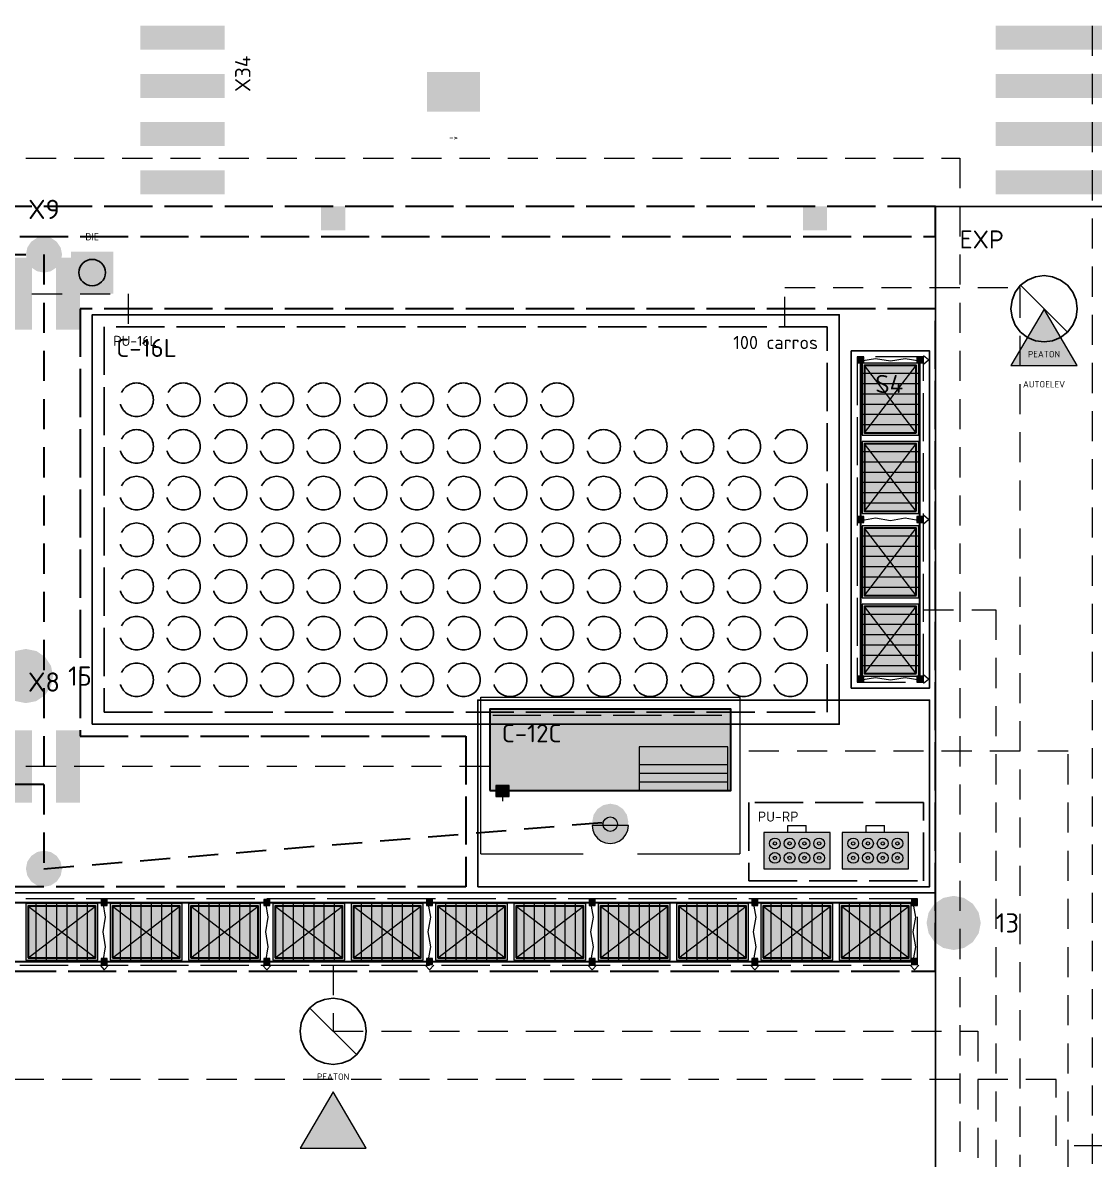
# Model space of a CAD drawing. Header units: millimetres. Extents: x 0 to 1189, y 0 to 841.
# Drawn here: x 409.2 to 498.2, y 498.9 to 593.2 of the extents above; entities that cross this region are included whole.
import ezdxf
from ezdxf.enums import TextEntityAlignment as Align

# ---------------------------------------------------------------- set-up
doc = ezdxf.new("R2010")
doc.units = ezdxf.units.MM
doc.linetypes.add('FLUJO-TRAZOS', pattern=[4, 2.5, -1.5])
doc.linetypes.add('IRAM-E-TRAZOS', pattern=[5, 4, -1])
for name, color, linetype, lineweight, true_color in [('A-AREA-TRABAJO', 30, 'CONTINUOUS', 13, 0xeb963c), ('A-EQUIPO', 30, 'CONTINUOUS', 35, 0xe67800), ('A-PASILLO', 2, 'IRAM-E-TRAZOS', 35, 0xd7a500), ('A-PULMON', 6, 'IRAM-E-TRAZOS', 25, 0xdc00c8), ('A-SENDA', 2, 'CONTINUOUS', 25, 0xd7a500)]:
    doc.layers.add(name, color=color, linetype=linetype, lineweight=lineweight, true_color=true_color)
for name, color, linetype, lineweight in [('A-COLUMNA', 7, 'CONTINUOUS', 50), ('A-EQUIPO-FINO', 8, 'CONTINUOUS', 13), ('A-EQUIPO-OCULTO', 8, 'IRAM-E-TRAZOS', 13), ('A-EQUIPO-RELLENO', 9, 'CONTINUOUS', 13), ('A-OPERARIO', 6, 'CONTINUOUS', 18), ('A-SECTOR', 1, 'CONTINUOUS', 25), ('A-SECTOR-TXT', 1, 'CONTINUOUS', 25), ('A-SEGURIDAD', 1, 'IRAM-E-TRAZOS', 18), ('A-TEXTO', 7, 'CONTINUOUS', 18), ('F-PERSONAL', 6, 'FLUJO-TRAZOS', 35), ('F-RET', 8, 'FLUJO-TRAZOS', 18), ('S-INCENDIO', 1, 'CONTINUOUS', 25), ('S-SENAL', 7, 'CONTINUOUS', 18)]:
    doc.layers.add(name, color=color, linetype=linetype, lineweight=lineweight)
doc.styles.add('ISO3098', font='isocpeur.ttf')

msp = doc.modelspace()

# ---------------------------------------------------------------- hatches: boundary and pattern name
at = {"layer": 'A-COLUMNA', "true_color": 0x000000}
h = msp.add_hatch(color=7, dxfattribs=at)
h.dxf.hatch_style = 1
h.paths.add_polyline_path([(434, 576), (436, 576), (436, 578), (434, 578)])
h = msp.add_hatch(color=7, dxfattribs=at)
h.dxf.hatch_style = 1
h.paths.add_polyline_path([(474, 576), (476, 576), (476, 578), (474, 578)])
at = {"layer": 'A-EQUIPO-RELLENO', "true_color": 0x969ba0}
h = msp.add_hatch(color=7, dxfattribs=at)
h.dxf.hatch_style = 1
h.paths.add_polyline_path([(479.05, 565), (479.05, 565.5), (478.55, 565.5), (478.55, 565)])
h = msp.add_hatch(color=7, dxfattribs=at)
h.dxf.hatch_style = 1
h.paths.add_polyline_path([(483.95, 565), (483.95, 565.5), (483.45, 565.5), (483.45, 565)])
at = {"layer": 'A-EQUIPO-RELLENO', "true_color": 0xeedec0}
h = msp.add_hatch(color=7, dxfattribs=at)
h.dxf.hatch_style = 1
h.paths.add_polyline_path([(483.6, 559), (483.6, 564.975), (478.9, 564.975), (478.9, 559)])
h = msp.add_hatch(color=7, dxfattribs=at)
h.dxf.hatch_style = 1
h.paths.add_polyline_path([(483.6, 552.5), (483.6, 558.475), (478.9, 558.475), (478.9, 552.5)])
at = {"layer": 'A-EQUIPO-RELLENO', "true_color": 0x969ba0}
h = msp.add_hatch(color=7, dxfattribs=at)
h.dxf.hatch_style = 1
h.paths.add_polyline_path([(479.05, 551.75), (479.05, 552.25), (478.55, 552.25), (478.55, 551.75)])
h = msp.add_hatch(color=7, dxfattribs=at)
h.dxf.hatch_style = 1
h.paths.add_polyline_path([(483.95, 551.75), (483.95, 552.25), (483.45, 552.25), (483.45, 551.75)])
at = {"layer": 'A-EQUIPO-RELLENO', "true_color": 0xeedec0}
h = msp.add_hatch(color=7, dxfattribs=at)
h.dxf.hatch_style = 1
h.paths.add_polyline_path([(483.6, 545.5), (483.6, 551.475), (478.9, 551.475), (478.9, 545.5)])
h = msp.add_hatch(color=7, dxfattribs=at)
h.dxf.hatch_style = 1
h.paths.add_polyline_path([(483.6, 539), (483.6, 544.975), (478.9, 544.975), (478.9, 539)])
at = {"layer": 'A-EQUIPO-RELLENO', "true_color": 0x969ba0}
h = msp.add_hatch(color=7, dxfattribs=at)
h.dxf.hatch_style = 1
h.paths.add_polyline_path([(479.05, 538.5), (479.05, 539), (478.55, 539), (478.55, 538.5)])
h = msp.add_hatch(color=7, dxfattribs=at)
h.dxf.hatch_style = 1
h.paths.add_polyline_path([(483.95, 538.5), (483.95, 539), (483.45, 539), (483.45, 538.5)])
at = {"layer": 'A-EQUIPO-RELLENO', "true_color": 0xeedec0}
h = msp.add_hatch(color=7, dxfattribs=at)
h.dxf.hatch_style = 1
h.paths.add_polyline_path([(448, 529.5), (468, 529.5), (468, 536.25), (448, 536.25)])
at = {"layer": 'A-EQUIPO-RELLENO', "true_color": 0xcdd0d4}
h = msp.add_hatch(color=7, dxfattribs=at)
h.dxf.hatch_style = 1
h.paths.add_polyline_path([(448.5, 529), (449.6, 529), (449.6, 529.9), (448.5, 529.9)])
at = {"layer": 'A-EQUIPO-RELLENO', "true_color": 0xfae1f5}
h = msp.add_hatch(color=7, dxfattribs=at)
h.dxf.hatch_style = 1
h.paths.add_polyline_path([(456.5, 526.6), (456.551, 526.212), (456.701, 525.85), (456.939, 525.539), (457.25, 525.301), (457.612, 525.151), (458, 525.1), (458.388, 525.151), (458.75, 525.301), (459.061, 525.539), (459.299, 525.85), (459.449, 526.212), (459.5, 526.6), (456.5, 526.6)])
at = {"layer": 'A-EQUIPO-RELLENO', "true_color": 0xffffff}
h = msp.add_hatch(color=7, dxfattribs=at)
h.dxf.hatch_style = 1
h.paths.add_polyline_path([(458.6, 526.7), (458.58, 526.855), (458.52, 527), (458.424, 527.124), (458.3, 527.22), (458.155, 527.28), (458, 527.3), (457.845, 527.28), (457.7, 527.22), (457.576, 527.124), (457.48, 527), (457.42, 526.855), (457.4, 526.7), (457.42, 526.545), (457.48, 526.4), (457.576, 526.276), (457.7, 526.18), (457.845, 526.12), (458, 526.1), (458.155, 526.12), (458.3, 526.18), (458.424, 526.276), (458.52, 526.4), (458.58, 526.545)])
at = {"layer": 'A-EQUIPO-RELLENO', "true_color": 0xfaf0fa}
h = msp.add_hatch(color=7, dxfattribs=at)
h.dxf.hatch_style = 1
h.paths.add_polyline_path([(470.75, 523), (476.25, 523), (476.25, 526), (470.75, 526)])
h = msp.add_hatch(color=7, dxfattribs=at)
h.dxf.hatch_style = 1
h.paths.add_polyline_path([(477.25, 523), (482.75, 523), (482.75, 526), (477.25, 526)])
at = {"layer": 'A-EQUIPO-RELLENO', "true_color": 0xeedec0}
h = msp.add_hatch(color=7, dxfattribs=at)
h.dxf.hatch_style = 1
h.paths.add_polyline_path([(409.5, 515.4), (415.475, 515.4), (415.475, 520.1), (409.5, 520.1)])
at = {"layer": 'A-EQUIPO-RELLENO', "true_color": 0x969ba0}
h = msp.add_hatch(color=7, dxfattribs=at)
h.dxf.hatch_style = 1
h.paths.add_polyline_path([(415.75, 519.95), (416.25, 519.95), (416.25, 520.45), (415.75, 520.45)])
at = {"layer": 'A-EQUIPO-RELLENO', "true_color": 0xeedec0}
h = msp.add_hatch(color=7, dxfattribs=at)
h.dxf.hatch_style = 1
h.paths.add_polyline_path([(416.5, 515.4), (422.475, 515.4), (422.475, 520.1), (416.5, 520.1)])
h = msp.add_hatch(color=7, dxfattribs=at)
h.dxf.hatch_style = 1
h.paths.add_polyline_path([(423, 515.4), (428.975, 515.4), (428.975, 520.1), (423, 520.1)])
at = {"layer": 'A-EQUIPO-RELLENO', "true_color": 0x969ba0}
h = msp.add_hatch(color=7, dxfattribs=at)
h.dxf.hatch_style = 1
h.paths.add_polyline_path([(429.25, 519.95), (429.75, 519.95), (429.75, 520.45), (429.25, 520.45)])
at = {"layer": 'A-EQUIPO-RELLENO', "true_color": 0xeedec0}
h = msp.add_hatch(color=7, dxfattribs=at)
h.dxf.hatch_style = 1
h.paths.add_polyline_path([(430, 515.4), (435.975, 515.4), (435.975, 520.1), (430, 520.1)])
h = msp.add_hatch(color=7, dxfattribs=at)
h.dxf.hatch_style = 1
h.paths.add_polyline_path([(436.5, 515.4), (442.475, 515.4), (442.475, 520.1), (436.5, 520.1)])
at = {"layer": 'A-EQUIPO-RELLENO', "true_color": 0x969ba0}
h = msp.add_hatch(color=7, dxfattribs=at)
h.dxf.hatch_style = 1
h.paths.add_polyline_path([(442.75, 519.95), (443.25, 519.95), (443.25, 520.45), (442.75, 520.45)])
at = {"layer": 'A-EQUIPO-RELLENO', "true_color": 0xeedec0}
h = msp.add_hatch(color=7, dxfattribs=at)
h.dxf.hatch_style = 1
h.paths.add_polyline_path([(443.5, 515.4), (449.475, 515.4), (449.475, 520.1), (443.5, 520.1)])
h = msp.add_hatch(color=7, dxfattribs=at)
h.dxf.hatch_style = 1
h.paths.add_polyline_path([(450, 515.4), (455.975, 515.4), (455.975, 520.1), (450, 520.1)])
at = {"layer": 'A-EQUIPO-RELLENO', "true_color": 0x969ba0}
h = msp.add_hatch(color=7, dxfattribs=at)
h.dxf.hatch_style = 1
h.paths.add_polyline_path([(456.25, 519.95), (456.75, 519.95), (456.75, 520.45), (456.25, 520.45)])
at = {"layer": 'A-EQUIPO-RELLENO', "true_color": 0xeedec0}
h = msp.add_hatch(color=7, dxfattribs=at)
h.dxf.hatch_style = 1
h.paths.add_polyline_path([(457, 515.4), (462.975, 515.4), (462.975, 520.1), (457, 520.1)])
h = msp.add_hatch(color=7, dxfattribs=at)
h.dxf.hatch_style = 1
h.paths.add_polyline_path([(463.5, 515.4), (469.475, 515.4), (469.475, 520.1), (463.5, 520.1)])
at = {"layer": 'A-EQUIPO-RELLENO', "true_color": 0x969ba0}
h = msp.add_hatch(color=7, dxfattribs=at)
h.dxf.hatch_style = 1
h.paths.add_polyline_path([(469.75, 519.95), (470.25, 519.95), (470.25, 520.45), (469.75, 520.45)])
at = {"layer": 'A-EQUIPO-RELLENO', "true_color": 0xeedec0}
h = msp.add_hatch(color=7, dxfattribs=at)
h.dxf.hatch_style = 1
h.paths.add_polyline_path([(470.5, 515.4), (476.475, 515.4), (476.475, 520.1), (470.5, 520.1)])
h = msp.add_hatch(color=7, dxfattribs=at)
h.dxf.hatch_style = 1
h.paths.add_polyline_path([(477, 515.4), (482.975, 515.4), (482.975, 520.1), (477, 520.1)])
at = {"layer": 'A-EQUIPO-RELLENO', "true_color": 0x969ba0}
h = msp.add_hatch(color=7, dxfattribs=at)
h.dxf.hatch_style = 1
h.paths.add_polyline_path([(483, 519.95), (483.5, 519.95), (483.5, 520.45), (483, 520.45)])
h = msp.add_hatch(color=7, dxfattribs=at)
h.dxf.hatch_style = 1
h.paths.add_polyline_path([(415.75, 515.05), (416.25, 515.05), (416.25, 515.55), (415.75, 515.55)])
h = msp.add_hatch(color=7, dxfattribs=at)
h.dxf.hatch_style = 1
h.paths.add_polyline_path([(429.25, 515.05), (429.75, 515.05), (429.75, 515.55), (429.25, 515.55)])
h = msp.add_hatch(color=7, dxfattribs=at)
h.dxf.hatch_style = 1
h.paths.add_polyline_path([(442.75, 515.05), (443.25, 515.05), (443.25, 515.55), (442.75, 515.55)])
h = msp.add_hatch(color=7, dxfattribs=at)
h.dxf.hatch_style = 1
h.paths.add_polyline_path([(456.25, 515.05), (456.75, 515.05), (456.75, 515.55), (456.25, 515.55)])
h = msp.add_hatch(color=7, dxfattribs=at)
h.dxf.hatch_style = 1
h.paths.add_polyline_path([(469.75, 515.05), (470.25, 515.05), (470.25, 515.55), (469.75, 515.55)])
h = msp.add_hatch(color=7, dxfattribs=at)
h.dxf.hatch_style = 1
h.paths.add_polyline_path([(483, 515.05), (483.5, 515.05), (483.5, 515.55), (483, 515.55)])
at = {"layer": 'A-SENDA', "true_color": 0xd7a500}
h = msp.add_hatch(color=7, dxfattribs=at)
h.dxf.hatch_style = 1
h.paths.add_polyline_path([(419, 591), (426, 591), (426, 593), (419, 593)])
h = msp.add_hatch(color=7, dxfattribs=at)
h.dxf.hatch_style = 1
h.paths.add_polyline_path([(490, 591), (500, 591), (500, 593), (490, 593)])
h = msp.add_hatch(color=7, dxfattribs=at)
h.dxf.hatch_style = 1
h.paths.add_polyline_path([(419, 587), (426, 587), (426, 589), (419, 589)])
h = msp.add_hatch(color=7, dxfattribs=at)
h.dxf.hatch_style = 1
h.paths.add_polyline_path([(490, 587), (500, 587), (500, 589), (490, 589)])
h = msp.add_hatch(color=7, dxfattribs=at)
h.dxf.hatch_style = 1
h.paths.add_polyline_path([(419, 583), (426, 583), (426, 585), (419, 585)])
h = msp.add_hatch(color=7, dxfattribs=at)
h.dxf.hatch_style = 1
h.paths.add_polyline_path([(490, 583), (500, 583), (500, 585), (490, 585)])
h = msp.add_hatch(color=7, dxfattribs=at)
h.dxf.hatch_style = 1
h.paths.add_polyline_path([(419, 579), (426, 579), (426, 581), (419, 581)])
h = msp.add_hatch(color=7, dxfattribs=at)
h.dxf.hatch_style = 1
h.paths.add_polyline_path([(490, 579), (500, 579), (500, 581), (490, 581)])
h = msp.add_hatch(color=7, dxfattribs=at)
h.dxf.hatch_style = 1
h.paths.add_polyline_path([(408, 567.75), (410, 567.75), (410, 573.75), (408, 573.75)])
h = msp.add_hatch(color=7, dxfattribs=at)
h.dxf.hatch_style = 1
h.paths.add_polyline_path([(412, 567.75), (414, 567.75), (414, 573.75), (412, 573.75)])
h = msp.add_hatch(color=7, dxfattribs=at)
h.dxf.hatch_style = 1
h.paths.add_polyline_path([(408, 528.5), (410, 528.5), (410, 534.5), (408, 534.5)])
h = msp.add_hatch(color=7, dxfattribs=at)
h.dxf.hatch_style = 1
h.paths.add_polyline_path([(412, 528.5), (414, 528.5), (414, 534.5), (412, 534.5)])
at = {"layer": 'F-PERSONAL', "true_color": 0xc800aa}
h = msp.add_hatch(color=7, dxfattribs=at)
h.dxf.hatch_style = 1
h.paths.add_polyline_path([(412.5, 574), (412.386, 574.574), (412.061, 575.061), (411.574, 575.386), (411, 575.5), (410.426, 575.386), (409.939, 575.061), (409.614, 574.574), (409.5, 574), (409.614, 573.426), (409.939, 572.939), (410.426, 572.614), (411, 572.5), (411.574, 572.614), (412.061, 572.939), (412.386, 573.426)])
h = msp.add_hatch(color=7, dxfattribs=at)
h.dxf.hatch_style = 1
h.paths.add_polyline_path([(459.5, 526.9), (459.386, 527.474), (459.061, 527.961), (458.574, 528.286), (458, 528.4), (457.426, 528.286), (456.939, 527.961), (456.614, 527.474), (456.5, 526.9), (456.614, 526.326), (456.939, 525.839), (457.426, 525.514), (458, 525.4), (458.574, 525.514), (459.061, 525.839), (459.386, 526.326)])
h = msp.add_hatch(color=7, dxfattribs=at)
h.dxf.hatch_style = 1
h.paths.add_polyline_path([(412.5, 523), (412.386, 523.574), (412.061, 524.061), (411.574, 524.386), (411, 524.5), (410.426, 524.386), (409.939, 524.061), (409.614, 523.574), (409.5, 523), (409.614, 522.426), (409.939, 521.939), (410.426, 521.614), (411, 521.5), (411.574, 521.614), (412.061, 521.939), (412.386, 522.426)])
at = {"layer": 'S-INCENDIO', "true_color": 0xc81414}
h = msp.add_hatch(color=7, dxfattribs=at)
h.dxf.hatch_style = 1
h.paths.add_polyline_path([(413.25, 570.75), (416.75, 570.75), (416.75, 574.25), (413.25, 574.25)])
at = {"layer": 'S-INCENDIO', "true_color": 0xd20000}
h = msp.add_hatch(color=7, dxfattribs=at)
h.dxf.hatch_style = 1
h.paths.add_polyline_path([(411.75, 539), (411.579, 539.861), (411.091, 540.591), (410.361, 541.079), (409.5, 541.25), (408.639, 541.079), (407.909, 540.591), (407.421, 539.861), (407.25, 539), (407.421, 538.139), (407.909, 537.409), (408.639, 536.921), (409.5, 536.75), (410.361, 536.921), (411.091, 537.409), (411.579, 538.139)])
h = msp.add_hatch(color=7, dxfattribs=at)
h.dxf.hatch_style = 1
h.paths.add_polyline_path([(488.75, 518.5), (488.579, 519.361), (488.091, 520.091), (487.361, 520.579), (486.5, 520.75), (485.639, 520.579), (484.909, 520.091), (484.421, 519.361), (484.25, 518.5), (484.421, 517.639), (484.909, 516.909), (485.639, 516.421), (486.5, 516.25), (487.361, 516.421), (488.091, 516.909), (488.579, 517.639)])
at = {"layer": 'S-SENAL', "true_color": 0x008c46}
h = msp.add_hatch(color=7, dxfattribs=at)
h.dxf.hatch_style = 1
h.paths.add_polyline_path([(442.8, 585.85), (447.2, 585.85), (447.2, 589.15), (442.8, 589.15)])
at = {"layer": 'S-SENAL', "true_color": 0xfac800}
h = msp.add_hatch(color=7, dxfattribs=at)
h.dxf.hatch_style = 1
h.paths.add_polyline_path([(491.25, 564.8), (496.75, 564.8), (494, 569.475)])
h = msp.add_hatch(color=7, dxfattribs=at)
h.dxf.hatch_style = 1
h.paths.add_polyline_path([(432.25, 499.8), (437.75, 499.8), (435, 504.475)])

# ---------------------------------------------------------------- linework, layer by layer
at = {"layer": 'A-AREA-TRABAJO'}
for p, q in [((447.25, 524.25), (455.75, 524.25)), ((460.25, 524.25), (468.75, 524.25))]:
    msp.add_line(p, q, dxfattribs=at)
msp.add_lwpolyline([(447.25, 524.25), (447.25, 537.25), (468.75, 537.25), (468.75, 524.25)], dxfattribs=at)
at = {"layer": 'A-EQUIPO'}
for p, q in [((478.8, 538.5), (478.8, 565.5)), ((483.7, 538.5), (483.7, 565.5)), ((389, 520.2), (483.5, 520.2)), ((389, 515.3), (483.5, 515.3))]:
    msp.add_line(p, q, dxfattribs=at)
for points in [[(483.4, 559.2), (483.4, 564.775), (479.1, 564.775), (479.1, 559.2)], [(483.4, 552.7), (483.4, 558.275), (479.1, 558.275), (479.1, 552.7)], [(483.4, 545.7), (483.4, 551.275), (479.1, 551.275), (479.1, 545.7)], [(483.4, 539.2), (483.4, 544.775), (479.1, 544.775), (479.1, 539.2)], [(448, 529.5), (468, 529.5), (468, 536.25), (448, 536.25)], [(409.7, 515.6), (415.275, 515.6), (415.275, 519.9), (409.7, 519.9)], [(416.7, 515.6), (422.275, 515.6), (422.275, 519.9), (416.7, 519.9)], [(423.2, 515.6), (428.775, 515.6), (428.775, 519.9), (423.2, 519.9)], [(430.2, 515.6), (435.775, 515.6), (435.775, 519.9), (430.2, 519.9)], [(436.7, 515.6), (442.275, 515.6), (442.275, 519.9), (436.7, 519.9)], [(443.7, 515.6), (449.275, 515.6), (449.275, 519.9), (443.7, 519.9)], [(450.2, 515.6), (455.775, 515.6), (455.775, 519.9), (450.2, 519.9)], [(457.2, 515.6), (462.775, 515.6), (462.775, 519.9), (457.2, 519.9)], [(463.7, 515.6), (469.275, 515.6), (469.275, 519.9), (463.7, 519.9)], [(470.7, 515.6), (476.275, 515.6), (476.275, 519.9), (470.7, 519.9)], [(477.2, 515.6), (482.775, 515.6), (482.775, 519.9), (477.2, 519.9)]]:
    msp.add_lwpolyline(points, close=True, dxfattribs=at)
at = {"layer": 'A-EQUIPO-FINO'}
for p, q in [((483.4, 559.2), (479.1, 564.775)), ((479.1, 559.2), (483.4, 564.775)), ((483.6, 564.121), (478.9, 564.121)), ((483.6, 563.268), (478.9, 563.268)), ((483.6, 562.414), (478.9, 562.414)), ((483.6, 561.561), (478.9, 561.561)), ((483.6, 560.707), (478.9, 560.707)), ((483.6, 559.854), (478.9, 559.854)), ((483.4, 552.7), (479.1, 558.275)), ((479.1, 552.7), (483.4, 558.275)), ((483.6, 557.621), (478.9, 557.621)), ((483.6, 556.768), (478.9, 556.768)), ((483.6, 555.914), (478.9, 555.914)), ((483.6, 555.061), (478.9, 555.061)), ((483.6, 554.207), (478.9, 554.207)), ((483.6, 553.354), (478.9, 553.354)), ((483.4, 545.7), (479.1, 551.275)), ((479.1, 545.7), (483.4, 551.275)), ((483.6, 550.621), (478.9, 550.621)), ((483.6, 549.768), (478.9, 549.768)), ((483.6, 548.914), (478.9, 548.914)), ((483.6, 548.061), (478.9, 548.061)), ((483.6, 547.207), (478.9, 547.207)), ((483.6, 546.354), (478.9, 546.354)), ((483.4, 539.2), (479.1, 544.775)), ((479.1, 539.2), (483.4, 544.775)), ((483.6, 544.121), (478.9, 544.121)), ((483.6, 543.268), (478.9, 543.268)), ((483.6, 542.414), (478.9, 542.414)), ((483.6, 541.561), (478.9, 541.561)), ((483.6, 540.707), (478.9, 540.707)), ((483.6, 539.854), (478.9, 539.854)), ((460.4, 531.656), (467.75, 531.656)), ((460.4, 530.938), (467.75, 530.938)), ((460.4, 530.219), (467.75, 530.219)), ((449.05, 529), (449.05, 528.6)), ((410.354, 515.4), (410.354, 520.1)), ((411.207, 515.4), (411.207, 520.1)), ((412.061, 515.4), (412.061, 520.1)), ((412.914, 515.4), (412.914, 520.1)), ((413.768, 515.4), (413.768, 520.1)), ((414.621, 515.4), (414.621, 520.1)), ((417.354, 515.4), (417.354, 520.1)), ((418.207, 515.4), (418.207, 520.1)), ((419.061, 515.4), (419.061, 520.1)), ((419.914, 515.4), (419.914, 520.1)), ((420.768, 515.4), (420.768, 520.1)), ((421.621, 515.4), (421.621, 520.1)), ((423.854, 515.4), (423.854, 520.1)), ((424.707, 515.4), (424.707, 520.1)), ((425.561, 515.4), (425.561, 520.1)), ((426.414, 515.4), (426.414, 520.1)), ((427.268, 515.4), (427.268, 520.1)), ((428.121, 515.4), (428.121, 520.1)), ((430.854, 515.4), (430.854, 520.1)), ((431.707, 515.4), (431.707, 520.1)), ((432.561, 515.4), (432.561, 520.1)), ((433.414, 515.4), (433.414, 520.1)), ((434.268, 515.4), (434.268, 520.1)), ((435.121, 515.4), (435.121, 520.1)), ((437.354, 515.4), (437.354, 520.1)), ((438.207, 515.4), (438.207, 520.1)), ((439.061, 515.4), (439.061, 520.1)), ((439.914, 515.4), (439.914, 520.1)), ((440.768, 515.4), (440.768, 520.1)), ((441.621, 515.4), (441.621, 520.1)), ((444.354, 515.4), (444.354, 520.1)), ((445.207, 515.4), (445.207, 520.1)), ((446.061, 515.4), (446.061, 520.1)), ((446.914, 515.4), (446.914, 520.1)), ((447.768, 515.4), (447.768, 520.1)), ((448.621, 515.4), (448.621, 520.1)), ((450.854, 515.4), (450.854, 520.1)), ((451.707, 515.4), (451.707, 520.1)), ((452.561, 515.4), (452.561, 520.1)), ((453.414, 515.4), (453.414, 520.1)), ((454.268, 515.4), (454.268, 520.1)), ((455.121, 515.4), (455.121, 520.1)), ((457.854, 515.4), (457.854, 520.1)), ((458.707, 515.4), (458.707, 520.1)), ((459.561, 515.4), (459.561, 520.1)), ((460.414, 515.4), (460.414, 520.1)), ((461.268, 515.4), (461.268, 520.1)), ((462.121, 515.4), (462.121, 520.1)), ((464.354, 515.4), (464.354, 520.1)), ((465.207, 515.4), (465.207, 520.1)), ((466.061, 515.4), (466.061, 520.1)), ((466.914, 515.4), (466.914, 520.1)), ((467.768, 515.4), (467.768, 520.1)), ((468.621, 515.4), (468.621, 520.1)), ((471.354, 515.4), (471.354, 520.1)), ((472.207, 515.4), (472.207, 520.1)), ((473.061, 515.4), (473.061, 520.1)), ((473.914, 515.4), (473.914, 520.1)), ((474.768, 515.4), (474.768, 520.1)), ((475.621, 515.4), (475.621, 520.1)), ((477.854, 515.4), (477.854, 520.1)), ((478.707, 515.4), (478.707, 520.1)), ((479.561, 515.4), (479.561, 520.1)), ((480.414, 515.4), (480.414, 520.1)), ((481.268, 515.4), (481.268, 520.1)), ((482.121, 515.4), (482.121, 520.1)), ((409.7, 515.6), (415.275, 519.9)), ((409.7, 519.9), (415.275, 515.6)), ((416.7, 515.6), (422.275, 519.9)), ((416.7, 519.9), (422.275, 515.6)), ((423.2, 515.6), (428.775, 519.9)), ((423.2, 519.9), (428.775, 515.6)), ((430.2, 515.6), (435.775, 519.9)), ((430.2, 519.9), (435.775, 515.6)), ((436.7, 515.6), (442.275, 519.9)), ((436.7, 519.9), (442.275, 515.6)), ((443.7, 515.6), (449.275, 519.9)), ((443.7, 519.9), (449.275, 515.6)), ((450.2, 515.6), (455.775, 519.9)), ((450.2, 519.9), (455.775, 515.6)), ((457.2, 515.6), (462.775, 519.9)), ((457.2, 519.9), (462.775, 515.6)), ((463.7, 515.6), (469.275, 519.9)), ((463.7, 519.9), (469.275, 515.6)), ((470.7, 515.6), (476.275, 519.9)), ((470.7, 519.9), (476.275, 515.6)), ((477.2, 515.6), (482.775, 519.9)), ((477.2, 519.9), (482.775, 515.6))]:
    msp.add_line(p, q, dxfattribs=at)
for points in [[(479.05, 565), (479.05, 565.5), (478.55, 565.5), (478.55, 565)], [(483.95, 565), (483.95, 565.5), (483.45, 565.5), (483.45, 565)], [(483.6, 559), (483.6, 564.975), (478.9, 564.975), (478.9, 559)], [(483.6, 552.5), (483.6, 558.475), (478.9, 558.475), (478.9, 552.5)], [(479.05, 551.75), (479.05, 552.25), (478.55, 552.25), (478.55, 551.75)], [(483.95, 551.75), (483.95, 552.25), (483.45, 552.25), (483.45, 551.75)], [(483.6, 545.5), (483.6, 551.475), (478.9, 551.475), (478.9, 545.5)], [(483.6, 539), (483.6, 544.975), (478.9, 544.975), (478.9, 539)], [(479.05, 538.5), (479.05, 539), (478.55, 539), (478.55, 538.5)], [(483.95, 538.5), (483.95, 539), (483.45, 539), (483.45, 538.5)], [(460.4, 529.5), (467.75, 529.5), (467.75, 533.125), (460.4, 533.125)], [(448.5, 529), (449.6, 529), (449.6, 529.9), (448.5, 529.9)], [(409.5, 515.4), (415.475, 515.4), (415.475, 520.1), (409.5, 520.1)], [(415.75, 519.95), (416.25, 519.95), (416.25, 520.45), (415.75, 520.45)], [(416.5, 515.4), (422.475, 515.4), (422.475, 520.1), (416.5, 520.1)], [(423, 515.4), (428.975, 515.4), (428.975, 520.1), (423, 520.1)], [(429.25, 519.95), (429.75, 519.95), (429.75, 520.45), (429.25, 520.45)], [(430, 515.4), (435.975, 515.4), (435.975, 520.1), (430, 520.1)], [(436.5, 515.4), (442.475, 515.4), (442.475, 520.1), (436.5, 520.1)], [(442.75, 519.95), (443.25, 519.95), (443.25, 520.45), (442.75, 520.45)], [(443.5, 515.4), (449.475, 515.4), (449.475, 520.1), (443.5, 520.1)], [(450, 515.4), (455.975, 515.4), (455.975, 520.1), (450, 520.1)], [(456.25, 519.95), (456.75, 519.95), (456.75, 520.45), (456.25, 520.45)], [(457, 515.4), (462.975, 515.4), (462.975, 520.1), (457, 520.1)], [(463.5, 515.4), (469.475, 515.4), (469.475, 520.1), (463.5, 520.1)], [(469.75, 519.95), (470.25, 519.95), (470.25, 520.45), (469.75, 520.45)], [(470.5, 515.4), (476.475, 515.4), (476.475, 520.1), (470.5, 520.1)], [(477, 515.4), (482.975, 515.4), (482.975, 520.1), (477, 520.1)], [(483, 519.95), (483.5, 519.95), (483.5, 520.45), (483, 520.45)], [(415.75, 515.05), (416.25, 515.05), (416.25, 515.55), (415.75, 515.55)], [(429.25, 515.05), (429.75, 515.05), (429.75, 515.55), (429.25, 515.55)], [(442.75, 515.05), (443.25, 515.05), (443.25, 515.55), (442.75, 515.55)], [(456.25, 515.05), (456.75, 515.05), (456.75, 515.55), (456.25, 515.55)], [(469.75, 515.05), (470.25, 515.05), (470.25, 515.55), (469.75, 515.55)], [(483, 515.05), (483.5, 515.05), (483.5, 515.55), (483, 515.55)]]:
    msp.add_lwpolyline(points, close=True, dxfattribs=at)
for points in [[(483.7, 565.15), (482.475, 565.35), (481.25, 565.15), (480.025, 565.35), (478.8, 565.15)], [(483.7, 551.9), (482.475, 552.1), (481.25, 551.9), (480.025, 552.1), (478.8, 551.9)], [(483.7, 538.65), (482.475, 538.85), (481.25, 538.65), (480.025, 538.85), (478.8, 538.65)], [(415.9, 515.3), (416.1, 516.525), (415.9, 517.75), (416.1, 518.975), (415.9, 520.2)], [(429.4, 515.3), (429.6, 516.525), (429.4, 517.75), (429.6, 518.975), (429.4, 520.2)], [(442.9, 515.3), (443.1, 516.525), (442.9, 517.75), (443.1, 518.975), (442.9, 520.2)], [(456.4, 515.3), (456.6, 516.525), (456.4, 517.75), (456.6, 518.975), (456.4, 520.2)], [(469.9, 515.3), (470.1, 516.525), (469.9, 517.75), (470.1, 518.975), (469.9, 520.2)], [(483.15, 515.3), (483.35, 516.525), (483.15, 517.75), (483.35, 518.975), (483.15, 520.2)]]:
    msp.add_lwpolyline(points, dxfattribs=at)
for centre, radius in [((471.662, 525.1), 0.45), ((471.662, 525.1), 0.14), ((472.887, 525.1), 0.45), ((472.887, 525.1), 0.14), ((474.112, 525.1), 0.45), ((474.112, 525.1), 0.14), ((475.337, 525.1), 0.45), ((475.337, 525.1), 0.14), ((478.162, 525.1), 0.45), ((478.162, 525.1), 0.14), ((479.387, 525.1), 0.45), ((479.387, 525.1), 0.14), ((480.613, 525.1), 0.45), ((480.613, 525.1), 0.14), ((481.837, 525.1), 0.45), ((481.837, 525.1), 0.14), ((471.662, 523.9), 0.45), ((471.662, 523.9), 0.14), ((472.887, 523.9), 0.45), ((472.887, 523.9), 0.14), ((474.112, 523.9), 0.45), ((474.112, 523.9), 0.14), ((475.337, 523.9), 0.45), ((475.337, 523.9), 0.14), ((478.162, 523.9), 0.45), ((478.162, 523.9), 0.14), ((479.387, 523.9), 0.45), ((479.387, 523.9), 0.14), ((480.613, 523.9), 0.45), ((480.613, 523.9), 0.14), ((481.837, 523.9), 0.45), ((481.837, 523.9), 0.14)]:
    msp.add_circle(centre, radius, dxfattribs=at)
at = {"layer": 'A-EQUIPO-OCULTO'}
msp.add_line((448.25, 535.75), (467.75, 535.75), dxfattribs=at)
for points in [[(484, 538.5), (484, 565.5), (478.5, 565.5), (478.5, 538.5)], [(389, 515), (483.5, 515), (483.5, 520.5), (389, 520.5)]]:
    msp.add_lwpolyline(points, close=True, dxfattribs=at)
at = {"layer": 'A-OPERARIO'}
for p, q in [((472.75, 526), (472.75, 526.6)), ((472.75, 526.6), (474.25, 526.6)), ((474.25, 526), (474.25, 526.6)), ((479.25, 526), (479.25, 526.6)), ((479.25, 526.6), (480.75, 526.6)), ((480.75, 526), (480.75, 526.6))]:
    msp.add_line(p, q, dxfattribs=at)
for points in [[(456.5, 526.6), (456.551, 526.212), (456.701, 525.85), (456.939, 525.539), (457.25, 525.301), (457.612, 525.151), (458, 525.1), (458.388, 525.151), (458.75, 525.301), (459.061, 525.539), (459.299, 525.85), (459.449, 526.212), (459.5, 526.6)], [(470.75, 523), (476.25, 523), (476.25, 526), (470.75, 526)], [(477.25, 523), (482.75, 523), (482.75, 526), (477.25, 526)]]:
    msp.add_lwpolyline(points, close=True, dxfattribs=at)
msp.add_circle((458, 526.7), 0.6, dxfattribs=at)
at = {"layer": 'A-PASILLO'}
for p, q in [((485, 578), (358, 578)), ((485, 575.5), (485, 578)), ((299, 575.5), (485, 575.5)), ((485, 569.5), (414, 569.5)), ((414, 569.5), (414, 534)), ((485, 514.5), (485, 569.5)), ((414, 534), (446, 534)), ((446, 534), (446, 521.5)), ((446, 521.5), (388, 521.5)), ((388, 514.5), (485, 514.5))]:
    msp.add_line(p, q, dxfattribs=at)
at = {"layer": 'A-PULMON'}
for points in [[(416, 536), (476, 536), (476, 568), (416, 568)], [(469.5, 522), (484, 522), (484, 528.5), (469.5, 528.5)]]:
    msp.add_lwpolyline(points, close=True, dxfattribs=at)
for centre in [(418.688, 561.94), (422.563, 561.94), (426.439, 561.94), (430.314, 561.94), (434.189, 561.94), (438.065, 561.94), (441.94, 561.94), (445.816, 561.94), (449.691, 561.94), (453.567, 561.94), (418.688, 558.065), (422.563, 558.065), (426.439, 558.065), (430.314, 558.065), (434.189, 558.065), (438.065, 558.065), (441.94, 558.065), (445.816, 558.065), (449.691, 558.065), (453.567, 558.065), (457.442, 558.065), (461.317, 558.065), (465.193, 558.065), (469.068, 558.065), (472.944, 558.065), (418.688, 554.189), (422.563, 554.189), (426.439, 554.189), (430.314, 554.189), (434.189, 554.189), (438.065, 554.189), (441.94, 554.189), (445.816, 554.189), (449.691, 554.189), (453.567, 554.189), (457.442, 554.189), (461.317, 554.189), (465.193, 554.189), (469.068, 554.189), (472.944, 554.189), (418.688, 550.314), (422.563, 550.314), (426.439, 550.314), (430.314, 550.314), (434.189, 550.314), (438.065, 550.314), (441.94, 550.314), (445.816, 550.314), (449.691, 550.314), (453.567, 550.314), (457.442, 550.314), (461.317, 550.314), (465.193, 550.314), (469.068, 550.314), (472.944, 550.314), (418.688, 546.439), (422.563, 546.439), (426.439, 546.439), (430.314, 546.439), (434.189, 546.439), (438.065, 546.439), (441.94, 546.439), (445.816, 546.439), (449.691, 546.439), (453.567, 546.439), (457.442, 546.439), (461.317, 546.439), (465.193, 546.439), (469.068, 546.439), (472.944, 546.439), (418.688, 542.563), (422.563, 542.563), (426.439, 542.563), (430.314, 542.563), (434.189, 542.563), (438.065, 542.563), (441.94, 542.563), (445.816, 542.563), (449.691, 542.563), (453.567, 542.563), (457.442, 542.563), (461.317, 542.563), (465.193, 542.563), (469.068, 542.563), (472.944, 542.563), (418.688, 538.688), (422.563, 538.688), (426.439, 538.688), (430.314, 538.688), (434.189, 538.688), (438.065, 538.688), (441.94, 538.688), (445.816, 538.688), (449.691, 538.688), (453.567, 538.688), (457.442, 538.688), (461.317, 538.688), (465.193, 538.688), (469.068, 538.688), (472.944, 538.688)]:
    msp.add_circle(centre, 1.395, dxfattribs=at)
at = {"layer": 'A-SECTOR'}
for points in [[(485, 483.5), (503, 483.5), (503, 578), (485, 578)], [(415, 535), (477, 535), (477, 569), (415, 569)], [(478, 538), (484.5, 538), (484.5, 566), (478, 566)], [(447, 521.5), (484.5, 521.5), (484.5, 537), (447, 537)], [(388, 483.5), (485, 483.5), (485, 521), (388, 521)]]:
    msp.add_lwpolyline(points, close=True, dxfattribs=at)
at = {"layer": 'A-SEGURIDAD'}
for points in [[(484, 564.9), (484.4, 565.25), (484, 565.6)], [(484, 551.65), (484.4, 552), (484, 552.35)], [(484, 538.4), (484.4, 538.75), (484, 539.1)], [(415.65, 515), (416, 514.6), (416.35, 515)], [(429.15, 515), (429.5, 514.6), (429.85, 515)], [(442.65, 515), (443, 514.6), (443.35, 515)], [(456.15, 515), (456.5, 514.6), (456.85, 515)], [(469.65, 515), (470, 514.6), (470.35, 515)], [(482.9, 515), (483.25, 514.6), (483.6, 515)]]:
    msp.add_lwpolyline(points, dxfattribs=at)
at = {"layer": 'F-PERSONAL'}
for points in [[(363, 574), (411, 574)], [(411, 574), (411, 523)], [(411, 530), (375, 530)], [(411, 523), (458, 526.9)]]:
    msp.add_lwpolyline(points, dxfattribs=at)
at = {"layer": 'F-RET'}
for points in [[(271, 742), (271, 701), (271, 685), (349.5, 685), (349.5, 582), (487, 582), (487, 497), (520, 497), (520, 505)], [(493, 606), (493, 605), (498, 605), (498, 482), (498, 452)], [(472.5, 568), (472.5, 571.25), (492, 571.25), (492, 482), (492, 452)], [(350, 568), (350, 570.75), (418, 570.75), (418, 568)], [(484, 544.5), (490, 544.5), (490, 482), (490, 452)], [(448, 531.5), (400, 531.5), (400, 535.5)], [(496, 452), (496, 482), (496, 532.75), (468, 532.75)], [(435, 515), (435, 509.5), (488.5, 509.5), (488.5, 482), (488.5, 452)], [(523, 505), (523, 500), (495, 500), (495, 505.5), (386, 505.5)]]:
    msp.add_lwpolyline(points, dxfattribs=at)
at = {"layer": 'S-INCENDIO'}
for p, q in [((492.075, 571.425), (495.925, 567.575)), ((433.075, 511.425), (436.925, 507.575))]:
    msp.add_line(p, q, dxfattribs=at)
for points in [[(496.75, 569.5), (496.656, 570.212), (496.382, 570.875), (495.945, 571.445), (495.375, 571.882), (494.712, 572.156), (494, 572.25), (493.288, 572.156), (492.625, 571.882), (492.055, 571.445), (491.618, 570.875), (491.344, 570.212), (491.25, 569.5), (491.344, 568.788), (491.618, 568.125), (492.055, 567.555), (492.625, 567.118), (493.288, 566.844), (494, 566.75), (494.712, 566.844), (495.375, 567.118), (495.945, 567.555), (496.382, 568.125), (496.656, 568.788)], [(437.75, 509.5), (437.656, 510.212), (437.382, 510.875), (436.945, 511.445), (436.375, 511.882), (435.712, 512.156), (435, 512.25), (434.288, 512.156), (433.625, 511.882), (433.055, 511.445), (432.618, 510.875), (432.344, 510.212), (432.25, 509.5), (432.344, 508.788), (432.618, 508.125), (433.055, 507.555), (433.625, 507.118), (434.288, 506.844), (435, 506.75), (435.712, 506.844), (436.375, 507.118), (436.945, 507.555), (437.382, 508.125), (437.656, 508.788)]]:
    msp.add_lwpolyline(points, close=True, dxfattribs=at)
msp.add_circle((415, 572.5), 1.1, dxfattribs=at)
at = {"layer": 'S-SENAL'}
for points in [[(491.25, 564.8), (496.75, 564.8), (494, 569.475)], [(432.25, 499.8), (437.75, 499.8), (435, 504.475)]]:
    msp.add_lwpolyline(points, close=True, dxfattribs=at)

# ---------------------------------------------------------------- texts
at = {"layer": 'A-PULMON', "style": 'ISO3098'}
for s, p in [('PU-16L', (416.75, 567.25)), ('PU-RP', (470.25, 527.75))]:
    msp.add_text(s, height=0.84, dxfattribs=at).set_placement(p, align=Align.TOP_LEFT)
msp.add_text('100 carros', height=1.1, dxfattribs=at).set_placement((475.25, 567.25), align=Align.TOP_RIGHT)
at = {"layer": 'A-SECTOR-TXT', "style": 'ISO3098'}
for s, p in [('EXP', (487, 576)), ('C-16L', (417, 567)), ('S4', (480, 564)), ('C-12C', (449, 535))]:
    msp.add_text(s, height=1.5, dxfattribs=at).set_placement(p, align=Align.TOP_LEFT)
at = {"layer": 'A-TEXTO', "style": 'ISO3098'}
msp.add_text('X34', height=1.28, rotation=90, dxfattribs=at).set_placement((427.5, 587.5), align=Align.MIDDLE_LEFT)
for s, p in [('X9', (411, 577.75)), ('X8', (411, 538.5))]:
    msp.add_text(s, height=1.6, dxfattribs=at).set_placement(p, align=Align.MIDDLE_CENTER)
at = {"layer": 'S-INCENDIO', "style": 'ISO3098'}
msp.add_text('BIE', height=0.6, dxfattribs=at).set_placement((415, 575), align=Align.BOTTOM_CENTER)
for s, p in [('15', (413, 539)), ('13', (490, 518.5))]:
    msp.add_text(s, height=1.6, dxfattribs=at).set_placement(p, align=Align.MIDDLE_LEFT)
at = {"layer": 'S-SENAL', "style": 'ISO3098'}
for s, p in [('->', (445, 584)), ('PEATON', (494, 566)), ('AUTOELEV', (494, 563.5)), ('PEATON', (435, 506))]:
    msp.add_text(s, height=0.54, dxfattribs=at).set_placement(p, align=Align.TOP_CENTER)

doc.saveas('drawing.dxf')
